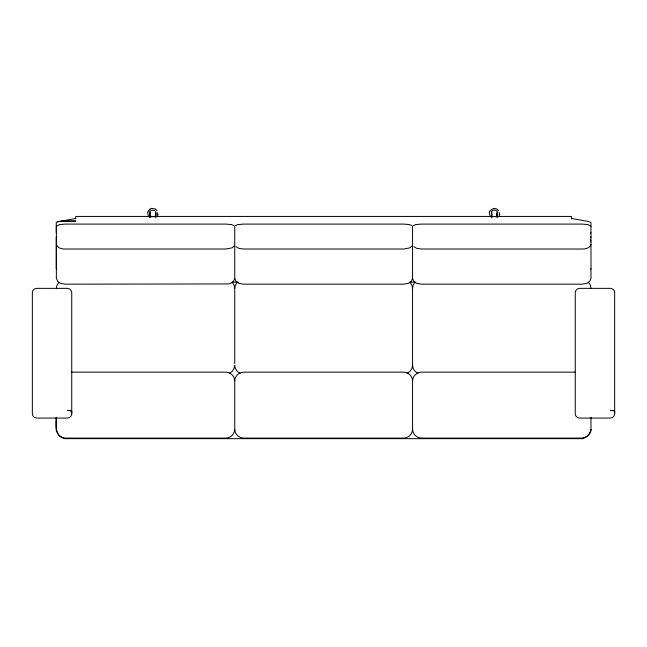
<?xml version="1.0" encoding="UTF-8"?>
<svg xmlns="http://www.w3.org/2000/svg" width="647" height="647" viewBox="0 0 647 647"><rect width="100%" height="100%" fill="white"/><g stroke="black" fill="none" stroke-linecap="round" stroke-linejoin="round"><path stroke-width="0.97" d="M155.547 215.645L155.636 212.507L155.547 217.101A2.798 0.582 0 0 0 152.797 216.632A2.798 0.582 0 0 0 150.055 217.101L149.918 212.717L150.007 217.392M497.187 215.645L497.268 212.507L497.187 217.101A2.798 0.582 0 0 0 494.437 216.632A2.798 0.582 0 0 0 491.688 217.101M149.659 217.246L149.967 211.504M491.299 217.246L491.607 211.504C492.909 209.588 495.966 209.588 497.268 211.504L497.575 217.352M56.362 288.368L57.033 285.036L58.942 282.221M234.74 363.452L234.74 288.368L235.411 285.036L237.32 282.221M234.74 380.848C234.837 376.133 238.864 372.235 243.555 372.146L403.744 372.146C408.435 372.235 412.462 376.133 412.56 380.848L412.56 429.382C412.462 434.097 408.435 437.995 403.744 438.084L243.555 438.084C238.864 437.995 234.837 434.097 234.74 429.382L234.74 380.848C234.635 376.133 230.607 372.235 225.916 372.146L71.243 372.146M234.74 429.382C234.635 434.097 230.607 437.995 225.916 438.084L65.177 438.084C54.671 437.679 55.755 424.772 56.362 417.461M407.117 373.327L409.98 371.435L411.888 368.62L412.56 365.288L412.56 288.368L413.231 285.036L415.139 282.221M412.56 380.848C412.665 376.133 416.692 372.235 421.383 372.146L575.126 372.146M590.978 429.382C590.881 434.097 586.853 437.995 582.163 438.084L421.383 438.084C416.692 437.995 412.665 434.097 412.56 429.382M71.736 411.411L70.499 410.651L67.417 410.368L70.491 410.667L71.736 411.411L71.744 413.862L71.162 415.972L69.577 417.517L67.401 418.067L36.685 418.067L34.517 417.517L32.932 415.972L32.35 413.862L32.35 292.581L32.932 290.471L34.517 288.926L36.685 288.36L67.401 288.36L69.577 288.926L71.162 290.471L71.744 292.581L71.744 413.862M613.396 410.667L610.323 410.368L613.396 410.667L614.642 411.411L614.65 413.862L614.068 415.972L612.483 417.517L610.315 418.067L579.599 418.067L577.423 417.517L575.838 415.972L575.256 413.862L575.256 292.581L575.838 290.471L577.423 288.926L579.599 288.36L610.315 288.36L612.483 288.926L614.068 290.471L614.65 292.581L614.65 413.862M148.422 210.607L147.629 212.515L148.422 216.494M157.237 216.494L158.03 214.586M490.062 210.607L489.269 212.515L490.062 216.494M498.877 216.494L499.67 214.586M590.978 244.323C589.991 248.149 585.616 249.127 582.163 249.022L421.383 249.022L416.668 248.367L413.886 246.644M234.74 226.361L234.74 278.485L233.413 281.372L230.728 283.297L228.52 283.944L65.177 284.17L60.365 283.297L57.688 281.372L56.362 278.485L56.362 226.361L59.443 224.59L65.177 224.088L225.916 224.088L231.65 224.59L234.068 225.657M412.56 226.361L412.56 278.485L411.233 281.372L408.556 283.297L403.744 284.17L243.555 284.17L238.743 283.297L236.058 281.372L234.74 278.485M56.758 236.47L56.249 237.303L56.249 268.44L56.758 269.265M590.476 269.265L590.978 268.44M234.028 245.997L232.208 247.817L225.916 249.022L65.177 249.022C61.732 249.127 57.348 248.149 56.362 244.323M411.856 245.997L410.028 247.817L403.744 249.022L243.555 249.022L238.84 248.367L236.058 246.644M235.411 225.657L237.821 224.59L243.555 224.088L403.744 224.088L409.478 224.59L411.888 225.657M413.231 225.657L415.641 224.59L421.383 224.088L582.163 224.088L587.897 224.59L590.978 226.361M590.476 233.195L590.978 232.807M229.289 373.327L232.152 371.435L234.068 368.62L234.74 365.288L235.411 368.62L237.32 371.435L240.183 373.327M149.886 209.143L151.794 208.35L155.773 209.143M150.905 210.582L152.134 210.081L154.69 210.582M75.748 218.476L56.758 222.034L56.249 222.422L56.249 232.807L56.758 233.195M493.435 208.35L497.414 209.143M232.152 282.197L238.217 282.197M410.012 282.197L415.067 282.197M571.487 218.476L588.115 221.395L590.978 222.422L590.978 278.485L589.66 281.372L586.975 283.297L582.163 284.17L421.383 284.17L416.563 283.297L413.886 281.372L412.56 278.485M418.002 373.327L415.139 371.435L413.231 368.62L412.56 365.288M588.398 282.221L590.307 285.036L590.978 288.368M409.98 282.221L411.888 285.036L412.56 288.368M232.152 282.221L234.068 285.036L234.74 288.368M590.476 236.47L590.978 237.303M590.307 239.867L590.978 241.347M155.935 217.352L155.636 211.504M491.671 217.06L491.558 212.717L491.639 217.392M590.978 417.25L590.978 430.603L587.994 435.706L582.826 438.65L64.401 438.65L59.225 435.706L56.24 430.603L56.24 417.25M571.487 219.01L571.487 216.438L75.748 216.438L75.748 219.01M148.737 210.817A4.925 4.925 0 0 1 150.096 209.458M155.563 209.458A4.925 4.925 0 0 1 156.922 210.817M157.658 212.588A4.925 4.925 0 0 1 157.658 214.513M490.377 210.817A4.925 4.925 0 0 1 493.507 208.722M497.203 209.458A4.925 4.925 0 0 1 498.562 210.817M499.298 212.588A4.925 4.925 0 0 1 499.298 214.513M155.676 212.717L155.587 217.093L155.676 212.717M497.317 212.717L497.219 217.093L497.317 212.717M59.12 221.395L57.737 221.678L62.702 221.08L75.748 221.08L59.12 221.395M491.688 215.645L491.607 211.925L491.688 215.645M150.055 215.645L149.967 211.925L150.055 215.645"/></g></svg>
